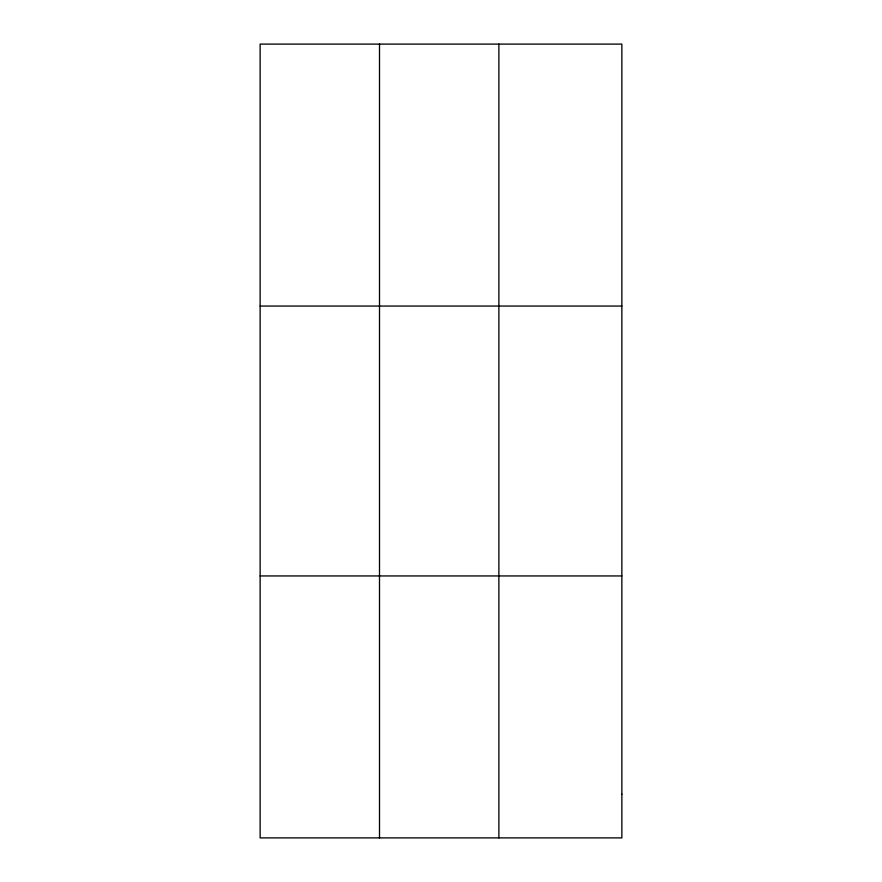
<?xml version="1.0" encoding="UTF-8"?>
<svg xmlns="http://www.w3.org/2000/svg" width="882" height="882" viewBox="0 0 882 882"><rect width="100%" height="100%" fill="white"/><g stroke="black" fill="none" stroke-linecap="round" stroke-linejoin="round"><path stroke-width="1.32" d="M379.503 837.9L379.503 44.1M498.881 837.9L498.881 44.1M260.135 306.054L621.865 306.054M260.135 575.946L621.865 575.946M621.865 794.241L621.865 837.9L260.135 837.9L260.135 44.1L621.865 44.1L621.865 794.241"/></g></svg>
